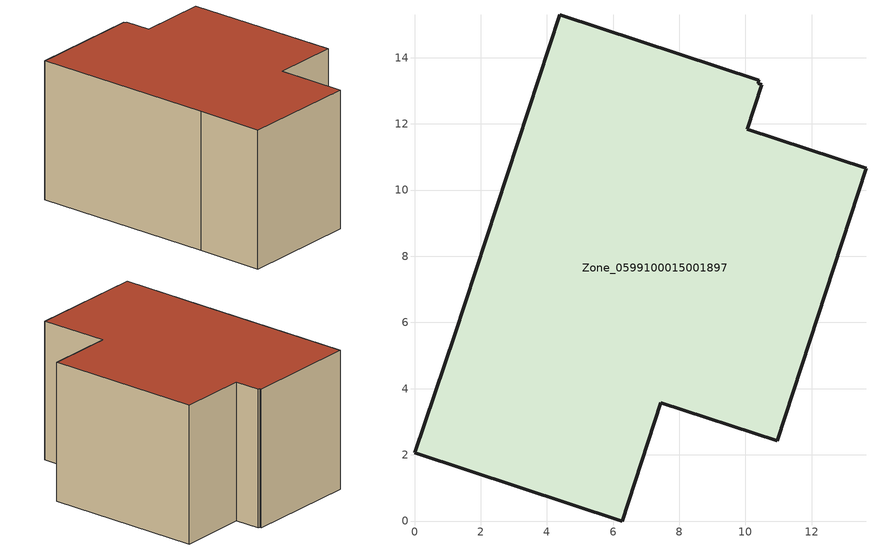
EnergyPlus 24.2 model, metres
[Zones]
Zone_0599100015001897
 floor ground (C_G): 1.22,5.62 4.39,15.29 10.41,13.32 10.38,13.23 10.49,13.19 10.05,11.83 13.64,10.66 10.96,2.43 7.45,3.58 6.27,0 0,2.06 z0.78
 wall outside (C_F): 6.27,0 7.45,3.58 10.96,2.43 13.64,10.66 10.05,11.83 10.49,13.19 10.38,13.23 10.41,13.32 4.39,15.29 1.22,5.62 0,2.06 6.27,0 z0.78:8.44
 roof outside (C_R): 10.49,13.19 10.38,13.23 10.41,13.32 4.39,15.29 1.22,5.62 0,2.06 6.27,0 7.45,3.58 10.96,2.43 13.64,10.66 10.05,11.83 z8.44
[BUILDING]
Pand.0599100015001897: North Axis=0; Terrain=City; Loads Convergence Tolerance Value=0.04; Temperature Convergence Tolerance Value=0.4; Solar Distribution=FullExterior; Maximum Number of Warmup Days=25; Minimum Number of Warmup Days=1
[Site:Location]
Rotterdam.The.Hague.AP_ZH_NLD Design_Conditions: Latitude=51.96; Longitude=4.45; Time Zone=1; Elevation=-4.5
[SITE:GROUNDTEMPERATURE:BUILDINGSURFACE]
18, 18, 18, 18, 18, 18, 18, 18, 18, 18, 18, 18
[MATERIAL] Thermal Absorptance=0.9; Solar Absorptance=0.7; Visible Absorptance=0.7
Name | Roughness | Thickness | Conductivity | Density | Specific Heat
G.TC.1965-1974 | MediumSmooth | 0.15 | 0.882353 | 540 | 1210
F.TC.1965-1974 | Rough | 0.3 | 0.697674 | 1920 | 840
R.TC.1965-1974 | MediumRough | 0.2 | 0.232558 | 1500 | 1000
[CONSTRUCTION]
C_G: G.TC.1965-1974
C_F: F.TC.1965-1974
C_R: R.TC.1965-1974
[ZONE]
Zone_0599100015001897: Type=1; Multiplier=1; Ceiling Height=Autocalculate; Volume=Autocalculate; Floor Area=autocalculate; Part of Total Floor Area=Yes
[ZONEINFILTRATION:DESIGNFLOWRATE]
Infil_Zone_0599100015001897: Zone or ZoneList or Space or SpaceList=Zone_0599100015001897; Schedule=AlwaysOn; Design Flow Rate Calculation Method=Flow/Area; Flow Rate per Floor Area=0.003; Constant Term Coefficient=1; Temperature Term Coefficient=0; Velocity Term Coefficient=0; Velocity Squared Term Coefficient=0
[HVACTEMPLATE:ZONE:IDEALLOADSAIRSYSTEM]
Zone_0599100015001897: Maximum Heating Supply Air Temperature=50; Minimum Cooling Supply Air Temperature=13; Maximum Heating Supply Air Humidity Ratio=0.0156; Minimum Cooling Supply Air Humidity Ratio=0.0077; Heating Limit=NoLimit; Cooling Limit=NoLimit; Dehumidification Control Type=ConstantSensibleHeatRatio; Cooling Sensible Heat Ratio=0.7; Dehumidification Setpoint=60; Humidification Control Type=None; Humidification Setpoint=30; Outdoor Air Method=None; Outdoor Air Flow Rate per Person=0.00944; Outdoor Air Flow Rate per Zone Floor Area=0; Outdoor Air Flow Rate per Zone=0; Demand Controlled Ventilation Type=None; Outdoor Air Economizer Type=NoEconomizer; Heat Recovery Type=None; Sensible Heat Recovery Effectiveness=0.7; Latent Heat Recovery Effectiveness=0.65
[ZONECONTROL:THERMOSTAT]
ThermostatControl_Zone_0599100015001897: Zone or ZoneList=Zone_0599100015001897; Control Type Schedule=DualSetpointControlType; Control 1=Thermostat_Zone_0599100015001897; Temperature Difference Between Cutout And Setpoint=0
[THERMOSTATSETPOINT:DUALSETPOINT]
Thermostat_Zone_0599100015001897: Heating Setpoint Temperature Schedule=HeatingSetpoint_Zone_0599100015001897; Cooling Setpoint Temperature Schedule=CoolingSetpoint_Zone_0599100015001897
[SCHEDULE:COMPACT]
HeatingSetpoint_Zone_0599100015001897: Through: 12/31, For: AllDays, Until: 24:00, 21
CoolingSetpoint_Zone_0599100015001897: Through: 12/31, For: AllDays, Until: 24:00, 24
DualSetpointControlType: Through: 12/31, For: AllDays, Until: 24:00, 4
AlwaysOn: Through: 12/31, For: AllDays, Until: 24:00, 1
